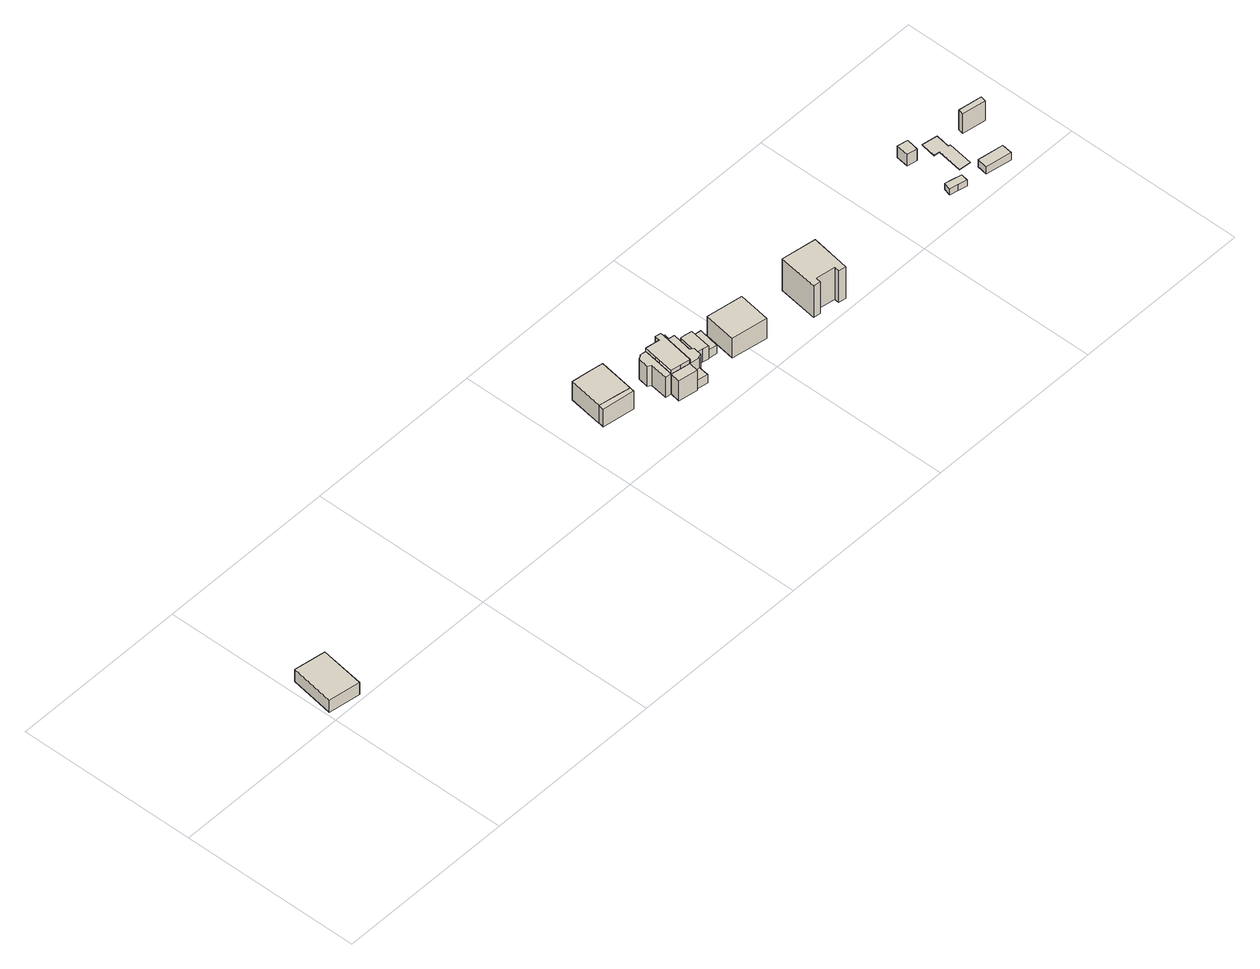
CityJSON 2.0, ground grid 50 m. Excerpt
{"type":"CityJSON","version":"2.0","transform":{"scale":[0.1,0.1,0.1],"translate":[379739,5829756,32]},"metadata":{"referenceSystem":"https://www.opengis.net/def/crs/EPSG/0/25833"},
"CityObjects":{
"building1":{"type":"Building","attributes":{"Gemeindeschluessel":"11000012","BezugspunktDach":"2200","function":"31001_1310","measuredHeight":4.65,"storeysAboveGround":1},"address":[{"country":"Germany","locality":"Berlin","thoroughfareNumber":"2A","thoroughfareName":"Wesselburer Weg"}],"geometry":[{"type":"Solid","lod":"1","boundaries":[[[[0,1,2,3]],[[4,5,6,7]],[[4,7,3,2]],[[5,4,2,1]],[[6,5,1,0]],[[7,6,0,3]]]]}]},
"building2":{"type":"Building","attributes":{"Gemeindeschluessel":"11000012","BezugspunktDach":"2200","function":"51009_1610","measuredHeight":7.66,"storeysAboveGround":0},"address":[{"country":"Germany","locality":"Berlin"}],"geometry":[{"type":"Solid","lod":"1","boundaries":[[[[8,9,10,11]],[[12,13,14,15]],[[12,15,11,10]],[[13,12,10,9]],[[14,13,9,8]],[[15,14,8,11]]]]}]},
"building3":{"type":"Building","attributes":{"Gemeindeschluessel":"11000012","BezugspunktDach":"2200","function":"31001_1010","measuredHeight":7.77,"storeysAboveGround":1},"address":[{"country":"Germany","locality":"Berlin","thoroughfareNumber":"28A","thoroughfareName":"Schwabstedter Weg"}],"geometry":[{"type":"Solid","lod":"1","boundaries":[[[[16,9,17,18,19,10]],[[20,21,22,23,24,25]],[[20,25,10,19]],[[21,20,19,18]],[[22,21,18,17]],[[23,22,17,9]],[[24,23,9,16]],[[25,24,16,10]]]]}]},
"building4":{"type":"Building","attributes":{"Gemeindeschluessel":"11000012","function":"31001_1010"},"address":[{"country":"Germany","locality":"Berlin","thoroughfareNumber":"30B","thoroughfareName":"Schwabstedter Weg"}],"children":["building4-1","building4-2","building4-3","building4-4"]},
"building4-1":{"type":"BuildingPart","attributes":{"BezugspunktDach":"2200","measuredHeight":8.79,"storeysAboveGround":1},"parents":["building4"],"geometry":[{"type":"MultiSurface","lod":"1","boundaries":[[[26,27,28,29,30,31,32,33,34,35]],[[36,37,38,39,40,41,42,43,44,45]],[[37,36,34,33]],[[38,37,33,32]],[[39,38,32,31]],[[40,39,31,30]],[[41,40,30,29]],[[42,41,29,28],[42,46,47,41]],[[43,42,28,27]],[[48,49,27,26]],[[50,48,44,26,35]],[[45,50,51,36]],[[46,42,41,47]],[[44,43,49,48]],[[45,44,48,50]]]}]},
"building4-2":{"type":"BuildingPart","attributes":{"BezugspunktDach":"2200","measuredHeight":6.64,"storeysAboveGround":1},"parents":["building4"],"geometry":[{"type":"Solid","lod":"1","boundaries":[[[[52,53,50,51,54,55,56,57]],[[58,59,60,36,45,61,62,63]],[[58,63,57,56]],[[59,58,56,55]],[[60,59,55,54]],[[36,60,54,51]],[[61,45,50,53]],[[62,61,53,52]],[[63,62,52,57]],[[45,36,51,50]]]]}]},
"building4-3":{"type":"BuildingPart","attributes":{"BezugspunktDach":"2200","measuredHeight":6.38,"storeysAboveGround":1},"parents":["building4"],"geometry":[{"type":"Solid","lod":"1","boundaries":[[[[64,65,66,67,68,69,70,47,46]],[[41,71,72,73,74,75,76,77,42]],[[71,41,47,70]],[[72,71,70,69]],[[73,72,69,68]],[[74,73,68,67]],[[75,74,67,66]],[[76,75,66,65]],[[77,76,65,64]],[[42,77,64,46]],[[42,46,47,41]]]]}]},
"building4-4":{"type":"BuildingPart","attributes":{"BezugspunktDach":"2200","measuredHeight":6.64,"storeysAboveGround":1},"parents":["building4"],"geometry":[{"type":"MultiSurface","lod":"1","boundaries":[[[78,49,50,79]],[[45,43,80,81]],[[45,81,79,50]],[[80,43,49,78]],[[81,80,78,79]],[[43,44,48,49]],[[50,48,44,45]]]}]},
"building5":{"type":"Building","attributes":{"Gemeindeschluessel":"11000012","BezugspunktDach":"2200","function":"51009_1610","measuredHeight":2.85,"storeysAboveGround":0},"address":[{"country":"Germany","locality":"Berlin"}],"geometry":[{"type":"Solid","lod":"1","boundaries":[[[[82,83,84,85]],[[86,87,88,89]],[[86,89,85,84]],[[87,86,84,83]],[[88,87,83,82]],[[89,88,82,85]]]]}]},
"building6":{"type":"Building","attributes":{"Gemeindeschluessel":"11000012","BezugspunktDach":"2200","function":"51009_1610","measuredHeight":6.39,"storeysAboveGround":0},"address":[{"country":"Germany","locality":"Berlin"}],"geometry":[{"type":"Solid","lod":"1","boundaries":[[[[90,91,92,93]],[[94,95,96,97]],[[94,97,93,92]],[[95,94,92,91]],[[96,95,91,90]],[[97,96,90,93]]]]}]},
"building7":{"type":"Building","attributes":{"Gemeindeschluessel":"11000012","BezugspunktDach":"2200","function":"31001_2463","measuredHeight":6.27,"storeysAboveGround":1},"address":[{"country":"Germany","locality":"Berlin","thoroughfareNumber":"30B (1)","thoroughfareName":"Schwabstedter Weg"}],"geometry":[{"type":"Solid","lod":"1","boundaries":[[[[98,99,100,101,102,103,104]],[[105,106,107,108,109,110,111]],[[105,111,104,103]],[[106,105,103,102]],[[107,106,102,101]],[[108,107,101,100]],[[109,108,100,99]],[[110,109,99,98]],[[111,110,98,104]]]]}]},
"building8":{"type":"Building","attributes":{"Gemeindeschluessel":"11000012","BezugspunktDach":"2200","function":"31001_2463","measuredHeight":2.64,"storeysAboveGround":1},"address":[{"country":"Germany","locality":"Berlin","thoroughfareNumber":"32A (1)","thoroughfareName":"Schwabstedter Weg"}],"geometry":[{"type":"Solid","lod":"1","boundaries":[[[[112,113,114,115,116]],[[117,118,119,120,121]],[[117,121,116,115]],[[118,117,115,114]],[[119,118,114,113]],[[120,119,113,112]],[[121,120,112,116]]]]}]},
"building9":{"type":"Building","attributes":{"Gemeindeschluessel":"11000012","BezugspunktDach":"2200","function":"31001_1010","measuredHeight":7.5,"storeysAboveGround":1},"address":[{"country":"Germany","locality":"Berlin","thoroughfareNumber":"32A","thoroughfareName":"Schwabstedter Weg"}],"geometry":[{"type":"Solid","lod":"1","boundaries":[[[[122,123,124,125]],[[126,127,128,129]],[[126,129,125,124]],[[127,126,124,123]],[[128,127,123,122]],[[129,128,122,125]]]]}]},
"building10":{"type":"Building","attributes":{"Gemeindeschluessel":"11000012","BezugspunktDach":"2200","function":"31001_1010","measuredHeight":10.46,"storeysAboveGround":1},"address":[{"country":"Germany","locality":"Berlin","thoroughfareNumber":"34A","thoroughfareName":"Schwabstedter Weg"}],"geometry":[{"type":"Solid","lod":"1","boundaries":[[[[130,131,132,133,134,135,136,137]],[[138,139,140,141,142,143,144,145]],[[138,145,137,136]],[[139,138,136,135]],[[140,139,135,134]],[[141,140,134,133]],[[142,141,133,132]],[[143,142,132,131]],[[144,143,131,130]],[[145,144,130,137]]]]}]},
"building11":{"type":"Building","attributes":{"Gemeindeschluessel":"11000012","BezugspunktDach":"2200","function":"31001_2723","measuredHeight":2.87,"storeysAboveGround":1},"address":[{"country":"Germany","locality":"Berlin","thoroughfareNumber":"1 (3)","thoroughfareName":"Niebüller Weg"}],"geometry":[{"type":"Solid","lod":"1","boundaries":[[[[146,147,148,149,150,151]],[[152,153,154,155,156,157]],[[152,157,151,150]],[[153,152,150,149]],[[154,153,149,148]],[[155,154,148,147]],[[156,155,147,146]],[[157,156,146,151]]]]}]},
"building12":{"type":"Building","attributes":{"Gemeindeschluessel":"11000012","BezugspunktDach":"2200","function":"51009_1610","measuredHeight":3.82,"storeysAboveGround":0},"address":[{"country":"Germany","locality":"Berlin"}],"geometry":[{"type":"Solid","lod":"1","boundaries":[[[[158,159,160,161]],[[162,163,164,165]],[[162,165,161,160]],[[163,162,160,159]],[[164,163,159,158]],[[165,164,158,161]]]]}]},
"building13":{"type":"Building","attributes":{"Gemeindeschluessel":"11000012","BezugspunktDach":"2200","function":"31001_2000","measuredHeight":0.202,"storeysAboveGround":1},"address":[{"country":"Germany","locality":"Berlin","thoroughfareNumber":"3 (2)","thoroughfareName":"Niebüller Weg"}],"geometry":[{"type":"Solid","lod":"1","boundaries":[[[[166,167,168,169,170,171,172,173,174]],[[175,176,177,178,179,180,181,182,183]],[[175,183,174,173]],[[176,175,173,172]],[[177,176,172,171]],[[178,177,171,170]],[[179,178,170,169]],[[180,179,169,168]],[[181,180,168,167]],[[182,181,167,166]],[[183,182,166,174]]]]}]},
"building14":{"type":"Building","attributes":{"Gemeindeschluessel":"11000012","BezugspunktDach":"2200","function":"31001_2463","measuredHeight":2.44,"storeysAboveGround":1},"address":[{"country":"Germany","locality":"Berlin","thoroughfareNumber":"1 (1)","thoroughfareName":"Niebüller Weg"}],"geometry":[{"type":"Solid","lod":"1","boundaries":[[[[184,185,186,187]],[[188,189,190,191]],[[188,191,187,186]],[[189,188,186,185]],[[190,189,185,184]],[[191,190,184,187]]]]}]},
"building15":{"type":"Building","attributes":{"Gemeindeschluessel":"11000012","BezugspunktDach":"2200","function":"51009_1610","measuredHeight":6.89,"storeysAboveGround":0},"address":[{"country":"Germany","locality":"Berlin"}],"geometry":[{"type":"Solid","lod":"1","boundaries":[[[[192,193,194,195]],[[196,197,198,199]],[[196,199,195,194]],[[197,196,194,193]],[[198,197,193,192]],[[199,198,192,195]]]]}]}
},
"vertices":[
[92,10,50],[111,133,50],[24,147,50],[4,23,50],[24,147,11],[111,133,11],[92,10,11],[4,23,11],
[1175,146,74],[1177,159,74],[1089,175,74],[1086,159,74],[1089,175,16],[1177,159,16],[1175,146,16],[1086,159,16],
[1133,167,74],[1192,257,74],[1148,264,74],[1104,270,74],[1104,270,14],[1148,264,14],[1192,257,14],[1177,159,14],[1133,167,14],[1089,175,14],
[1296,111,90],[1322,107,90],[1323,107,90],[1338,197,90],[1340,212,90],[1325,215,90],[1322,200,90],[1310,202,90],[1283,206,90],[1269,116,90],[1283,206,13],[1310,202,13],[1322,200,13],[1325,215,13],[1340,212,13],[1338,197,13],[1323,107,13],[1322,107,13],[1296,111,13],[1269,116,13],[1323,107,77],[1338,197,77],[1296,111,79],[1322,107,79],[1269,116,79],[1283,206,79],
[1259,166,79],[1252,118,79],[1266,209,79],[1266,207,79],[1255,202,79],[1250,172,79],[1255,202,13],[1266,207,13],[1266,209,13],[1252,118,13],[1259,166,13],[1250,172,13],
[1350,103,77],[1351,105,77],[1361,109,77],[1365,132,77],[1356,139,77],[1365,193,77],[1348,196,77],[1348,196,13],[1365,193,13],[1356,139,13],[1365,132,13],[1361,109,13],[1351,105,13],[1350,103,13],
[1317,79,79],[1264,88,79],[1317,79,13],[1264,88,13],
[1346,74,46],[1350,103,46],[1322,107,46],[1317,79,46],[1322,107,18],[1350,103,18],[1346,74,18],[1317,79,18],
[1348,196,78],[1351,210,78],[1340,212,78],[1338,197,78],[1340,212,15],[1351,210,15],[1348,196,15],[1338,197,15],
[1391,129,57],[1407,126,57],[1407,128,57],[1416,185,57],[1400,188,57],[1384,190,57],[1374,132,57],[1384,190,14],[1400,188,14],[1416,185,14],[1407,128,14],[1407,126,14],[1391,129,14],[1374,132,14],
[1433,124,40],[1443,182,40],[1416,186,40],[1416,185,40],[1407,128,40],[1416,185,13],[1416,186,13],[1443,182,13],[1433,124,13],[1407,128,13],
[1547,74,75],[1561,163,75],[1462,179,75],[1448,90,75],[1462,179,10],[1561,163,10],[1547,74,10],[1448,90,10],
[1688,37,112],[1690,51,112],[1743,43,112],[1741,29,112],[1762,26,112],[1779,135,112],[1684,150,112],[1668,40,112],[1684,150,8],[1779,135,8],[1762,26,8],[1741,29,8],[1743,43,8],[1690,51,8],[1688,37,8],[1668,40,8],
[2188,65,25],[2212,60,25],[2216,80,25],[2193,85,25],[2170,91,25],[2165,70,25],[2170,91,5],[2193,85,5],[2216,80,5],[2212,60,5],[2188,65,5],[2165,70,5],
[2195,198,44],[2201,232,44],[2172,237,44],[2167,203,44],[2172,237,6],[2201,232,6],[2195,198,6],[2167,203,6],
[2248,176,8],[2238,106,8],[2270,102,8],[2281,173,8],[2275,174,8],[2281,214,8],[2239,221,8],[2234,192,8],[2232,179,8],[2234,192,6],[2239,221,6],[2281,214,6],[2275,174,6],[2281,173,6],[2270,102,6],[2238,106,6],[2248,176,6],[2232,179,6],
[2341,41,28],[2345,71,28],[2275,82,28],[2270,53,28],[2275,82,4],[2345,71,4],[2341,41,4],[2270,53,4],
[2392,167,71],[2395,182,71],[2330,192,71],[2327,177,71],[2330,192,7],[2395,182,7],[2392,167,7],[2327,177,7]
]}
